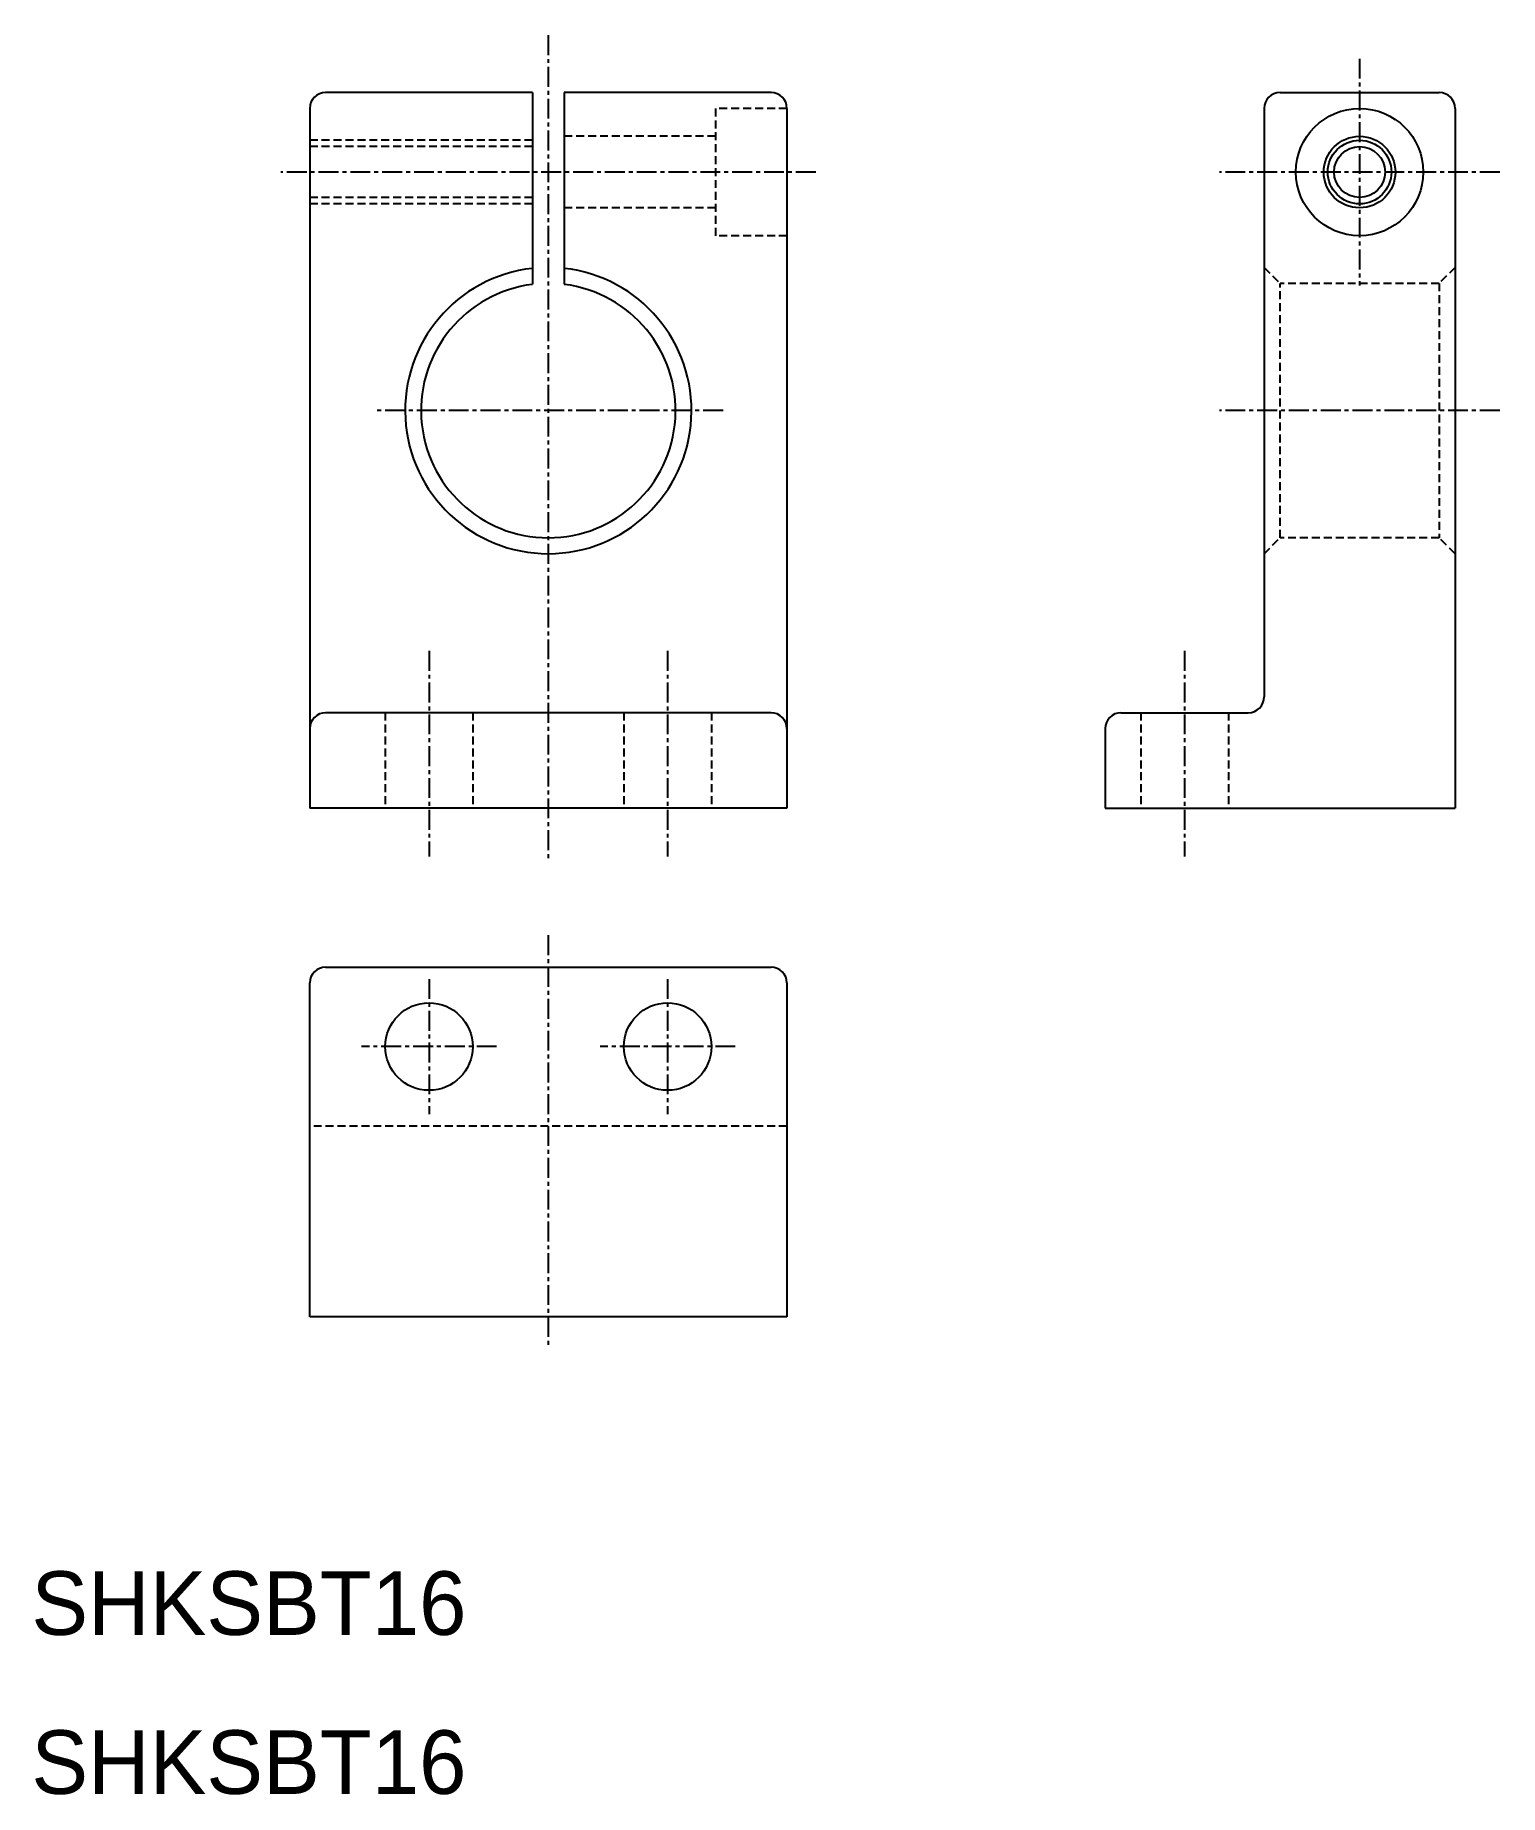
# Model space of a CAD drawing. Extents: x 10 to 102, y 10 to 121.
import ezdxf

# ---------------------------------------------------------------- set-up
doc = ezdxf.new("R2010")
doc.units = 0
doc.linetypes.add('CENTER', pattern=[2, 1.25, -0.25, 0.25, -0.25])
doc.linetypes.add('DASHED', pattern=[0.75, 0.5, -0.25])
doc.layers.get('0').update_dxf_attribs({"linetype": 'CONTINUOUS'})
doc.layers.add('CENTER', color=1, linetype='CENTER')

msp = doc.modelspace()

# ---------------------------------------------------------------- linework, layer by layer
at = {"color": 7, "linetype": 'CONTINUOUS'}
for p, q in [((41.5, 117), (28.5, 117)), ((41.5, 117), (41.5, 104.94)), ((56.5, 117), (43.5, 117)), ((43.5, 117), (43.5, 104.94)), ((88.5, 117), (98.5, 117)), ((27.5, 116), (27.5, 72)), ((57.5, 116), (57.5, 72)), ((87.5, 116), (87.5, 79)), ((99.5, 116), (99.5, 72)), ((56.5, 78), (28.5, 78)), ((78.5, 78), (86.5, 78)), ((77.5, 77), (77.5, 72)), ((57.5, 72), (27.5, 72)), ((77.5, 72), (99.5, 72)), ((28.5, 62), (56.5, 62)), ((27.5, 40), (27.5, 61)), ((57.5, 61), (57.5, 40)), ((57.5, 40), (27.5, 40))]:
    msp.add_line(p, q, dxfattribs=at)
at = {"color": 3, "linetype": 'DASHED'}
for p, q in [((53, 116), (53, 108)), ((57.5, 116), (53, 116)), ((41.5, 114), (27.5, 114)), ((53, 114.25), (43.5, 114.25)), ((41.5, 113.6), (27.5, 113.6)), ((41.5, 110.4), (27.5, 110.4)), ((41.5, 110), (27.5, 110)), ((53, 109.75), (43.5, 109.75)), ((57.5, 108), (53, 108)), ((87.5, 106), (88.5, 105)), ((99.5, 106), (98.5, 105)), ((98.5, 105), (88.5, 105)), ((88.5, 89), (88.5, 105)), ((98.5, 105), (98.5, 89)), ((87.5, 88), (88.5, 89)), ((98.5, 89), (88.5, 89)), ((99.5, 88), (98.5, 89)), ((32.25, 78), (32.25, 72)), ((37.75, 78), (37.75, 72)), ((47.25, 78), (47.25, 72)), ((52.75, 78), (52.75, 72)), ((79.75, 78), (79.75, 72)), ((85.25, 78), (85.25, 72)), ((57.5, 52), (27.5, 52))]:
    msp.add_line(p, q, dxfattribs=at)
at = {"color": 7, "linetype": 'CONTINUOUS'}
for centre, radius in [((93.5, 112), 4), ((93.5, 112), 2.25), ((93.5, 112), 1.6), ((35, 57), 2.75), ((50, 57), 2.75)]:
    msp.add_circle(centre, radius, dxfattribs=at)
at = {"color": 3, "linetype": 'CONTINUOUS'}
msp.add_circle((93.5, 112), 2, dxfattribs=at)
at = {"color": 7, "linetype": 'CONTINUOUS'}
for centre, radius, start, end in [((28.5, 116), 1, 90, 180), ((56.5, 116), 1, 360, 90), ((88.5, 116), 1, 90, 180), ((98.5, 116), 1, 0, 90), ((42.5, 97), 9, 96.3794, 83.6206), ((42.5, 97), 8, 97.1808, 82.8192), ((86.5, 79), 1, 270, 0), ((28.5, 77), 1, 90, 180), ((56.5, 77), 1, 360, 90), ((78.5, 77), 1, 90, 180), ((28.5, 61), 1, 90, 180), ((56.5, 61), 1, 0, 90)]:
    msp.add_arc(centre, radius, start, end, dxfattribs=at)
at = {"layer": 'CENTER', "color": 1, "linetype": 'CENTER'}
for p, q in [((42.5, 120.61), (42.5, 68.63)), ((93.5, 119.13), (93.5, 104.87)), ((59.31, 112), (25.69, 112)), ((102.31, 112), (84.69, 112)), ((53.49, 97), (31.51, 97)), ((102.31, 97), (84.69, 97)), ((35, 81.89), (35, 68.95)), ((50, 81.89), (50, 68.95)), ((82.5, 81.89), (82.5, 68.95)), ((42.5, 64), (42.5, 38)), ((35, 61.25), (35, 52.75)), ((50, 61.25), (50, 52.75)), ((39.25, 57), (30.75, 57)), ((54.25, 57), (45.75, 57))]:
    msp.add_line(p, q, dxfattribs=at)

# ---------------------------------------------------------------- texts
at = {"color": 7, "linetype": 'CONTINUOUS'}
for p in [(10, 20), (10, 10)]:
    msp.add_text('SHKSBT16', height=4, dxfattribs=at).set_placement(p)

doc.saveas('drawing.dxf')
